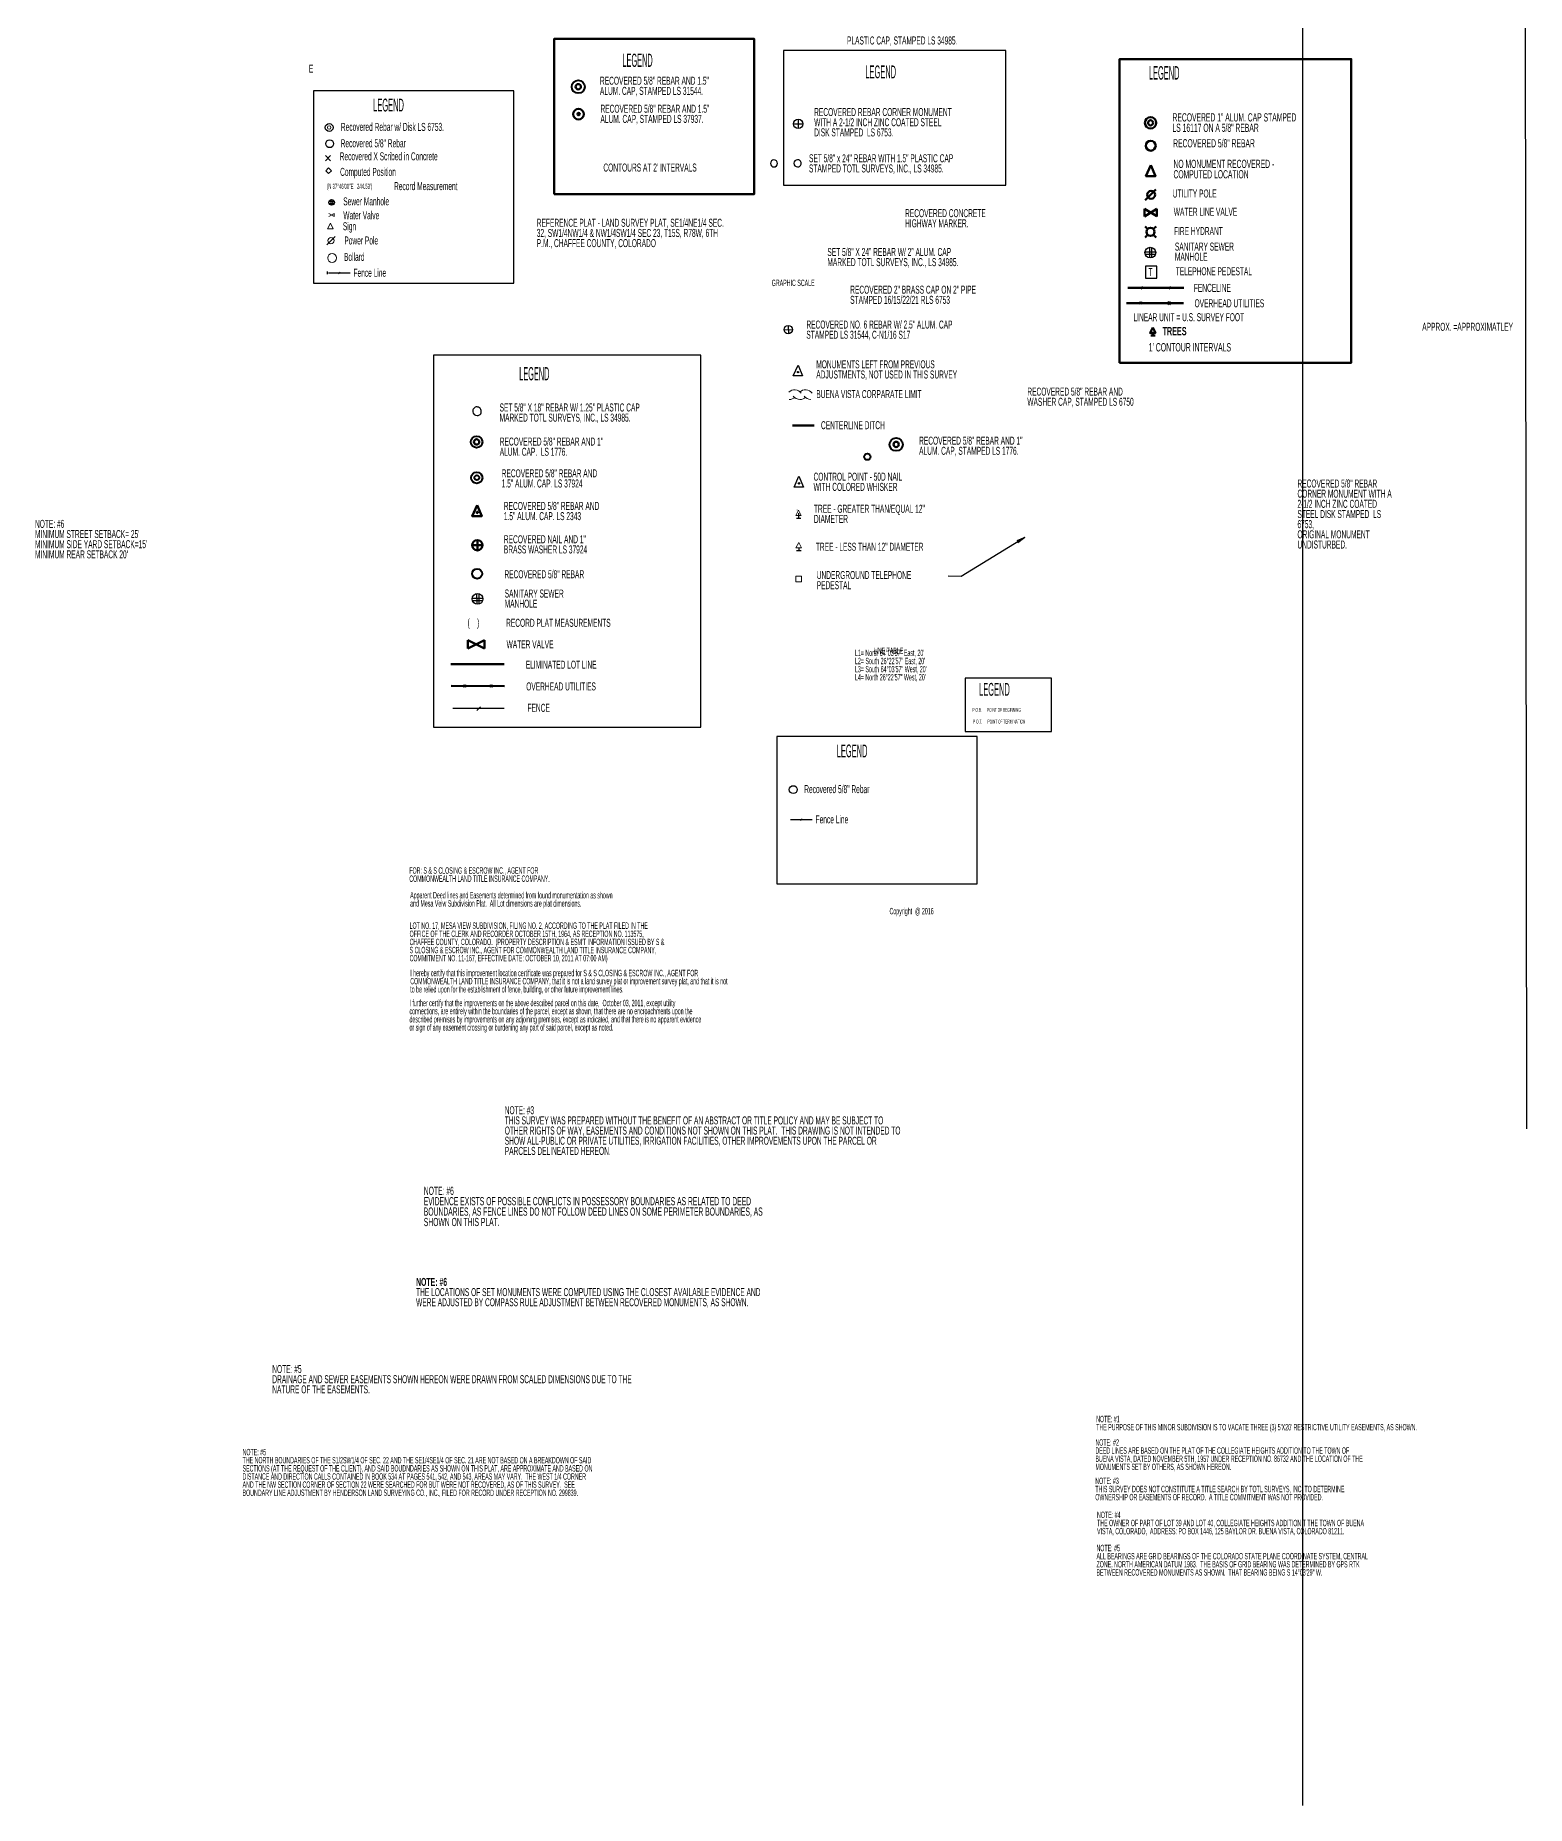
# Model space of a CAD drawing. Extents: x 2835785 to 2851632, y 1243954 to 1251877.
# Drawn here: x 2846935 to 2847568, y 1246358 to 1247109 of the extents above; entities that cross this region are included whole.
import ezdxf

# ---------------------------------------------------------------- set-up
doc = ezdxf.new("R2010")
doc.units = 0
doc.header["$MEASUREMENT"] = 0
for name, pattern in [('Dash Dot4', [137.98113, 34.495282, -31.045752, 6.899056, -31.045758, 34.495282]), ('Dash Dot5', [169.612797, 42.403199, -38.162876, 8.480639, -38.162884, 42.403199]), ('Fence Rail', [356.476398, 142.590557, -71.295284, 142.590557]), ('Fence Rail10', [655.763216, 262.305283, -131.152651, 262.305283]), ('Fence Rail12', [275.957473, 110.382988, -55.191498, 110.382988]), ('Fence Rail9', [275.958734, 110.383492, -55.19175, 110.383492]), ('Power Line', [362.853082, 145.141231, -72.570621, 145.141231]), ('Power Line3', [339.227889, 135.691154, -67.845582, 135.691154])]:
    doc.linetypes.add(name, pattern=pattern)
for name, color, linetype, true_color in [('A_PLAT_Measurment', 5, 'Continuous', 0x0000ff), ('Buildings', 5, 'Continuous', 0x0000ff), ('Layout', 5, 'Continuous', 0x0000ff), ('Lot_Line', 3, 'Continuous', 0x00ff00), ('Plat_Dimensions', 7, 'Continuous', 0xff8000), ('Text', 5, 'Continuous', 0x0000ff)]:
    doc.layers.add(name, color=color, linetype=linetype, true_color=true_color)
doc.styles.add('Arial27', font='arialbd.ttf', dxfattribs={"width": 0.384047, "height": 4.513333})
doc.styles.add('Arial28', font='arialbd.ttf', dxfattribs={"width": 0.383842, "height": 4.311666})
doc.styles.add('Monotype Corsiva', font='MTCORSVA.TTF', dxfattribs={"width": 0.311947, "height": 8.105})
doc.styles.add('Monotype Corsiva1', font='MTCORSVA.TTF', dxfattribs={"width": 0.312135, "height": 7.993333})
doc.styles.add('Monotype Corsiva2', font='MTCORSVA.TTF', dxfattribs={"width": 0.311948, "height": 7.741667})

msp = doc.modelspace()

# ---------------------------------------------------------------- linework, layer by layer
at = {"layer": 'Layout', "color": 5, "linetype": 'ByBlock', "ltscale": 30, "true_color": 0x0000ff}
for p, q in [((2847473.07, 1247763.82), (2847473.07, 1246358.05)), ((2847059.12, 1247009.07), (2847059.13, 1247007.88)), ((2847259.17, 1246905.46), (2847259.14, 1246905.48)), ((2847259.18, 1246906.51), (2847259.15, 1246905.51)), ((2847259.18, 1246906.53), (2847259.17, 1246904.45)), ((2847258.28, 1246904.36), (2847260.14, 1246904.36)), ((2847258.38, 1246890.58), (2847260.24, 1246890.58)), ((2847259.28, 1246891.68), (2847259.25, 1246891.7)), ((2847259.27, 1246891.67), (2847259.27, 1246890.63)), ((2847259.33, 1246891.64), (2847259.32, 1246891.64)), ((2847355.22, 1246896.21), (2847328.16, 1246879.6)), ((2847355.22, 1246896.21), (2847351.8, 1246894.68)), ((2847355.22, 1246896.21), (2847352.31, 1246893.85)), ((2847328.16, 1246879.6), (2847322.66, 1246879.76))]:
    msp.add_line(p, q, dxfattribs=at)
at = {"layer": 'Layout', "color": 18, "linetype": 'ByBlock', "lineweight": 25, "ltscale": 30, "true_color": 0x000000}
for p, q in [((2847257.09, 1247071.67), (2847261.01, 1247071.66)), ((2847259.05, 1247073.61), (2847259, 1247069.76)), ((2847060.01, 1247038.79), (2847062.07, 1247038.79)), ((2847060.02, 1247037.84), (2847062.08, 1247037.84)), ((2847060.65, 1247039.4), (2847060.65, 1247037.27)), ((2847061.46, 1247039.38), (2847061.45, 1247037.25)), ((2847408.1, 1247019.26), (2847408.11, 1247014.8)), ((2847408.95, 1247019.23), (2847408.95, 1247014.83)), ((2847406.32, 1247017.33), (2847410.73, 1247017.32)), ((2847406.32, 1247016.33), (2847410.64, 1247016.34)), ((2847253.05, 1246984.33), (2847256.65, 1246984.32)), ((2847254.85, 1246986.06), (2847254.89, 1246982.51)), ((2847120.79, 1246870.37), (2847125.21, 1246870.37)), ((2847120.79, 1246869.38), (2847125.12, 1246869.39)), ((2847122.57, 1246872.3), (2847122.59, 1246867.84)), ((2847123.43, 1246872.28), (2847123.43, 1246867.88))]:
    msp.add_line(p, q, dxfattribs=at)
at = {"layer": 'Layout', "color": 18, "linetype": 'ByBlock', "lineweight": 0, "ltscale": 30, "true_color": 0x000000}
for p, q in [((2847058.4, 1247058.22), (2847060.6, 1247056.03)), ((2847060.6, 1247058.22), (2847058.4, 1247056.03)), ((2847059.9, 1247033.6), (2847062.1, 1247032.4)), ((2847062.1, 1247033.6), (2847059.9, 1247032.4)), ((2847062.1, 1247032.4), (2847062.1, 1247033.6)), ((2847062.55, 1247023.93), (2847058.95, 1247020.32)), ((2847258.05, 1246879.7), (2847260.45, 1246879.7)), ((2847258.05, 1246879.7), (2847258.05, 1246877.3)), ((2847258.05, 1246877.3), (2847260.45, 1246877.3)), ((2847260.45, 1246879.7), (2847260.45, 1246877.3))]:
    msp.add_line(p, q, dxfattribs=at)
at = {"layer": 'Layout', "color": 18, "linetype": 'ByBlock', "lineweight": 50, "ltscale": 30, "true_color": 0x000000}
for p, q in [((2847410.8, 1247043.8), (2847406.32, 1247039.32)), ((2847407.03, 1247027.37), (2847406.25, 1247028.15)), ((2847407.03, 1247027.37), (2847406.25, 1247028.15)), ((2847410.12, 1247027.37), (2847410.9, 1247028.15)), ((2847407.03, 1247024.27), (2847406.25, 1247023.5)), ((2847410.12, 1247024.27), (2847410.9, 1247023.5)), ((2847121.06, 1246892.88), (2847124.67, 1246892.87)), ((2847122.86, 1246894.61), (2847122.9, 1246891.06)), ((2847118.84, 1246849.1), (2847118.8, 1246852.55)), ((2847118.84, 1246852.63), (2847125.91, 1246849.1)), ((2847125.91, 1246852.63), (2847118.84, 1246849.1)), ((2847125.91, 1246849.1), (2847125.91, 1246852.63))]:
    msp.add_line(p, q, dxfattribs=at)
at = {"layer": 'Layout', "color": 5, "linetype": 'ByBlock', "lineweight": 50, "ltscale": 30, "true_color": 0x0000ff}
for p, q in [((2847405.95, 1247035.54), (2847411.32, 1247032.48)), ((2847406.01, 1247032.4), (2847405.97, 1247035.55)), ((2847411.28, 1247035.59), (2847405.99, 1247032.35)), ((2847411.32, 1247032.41), (2847411.29, 1247035.63)), ((2847408.69, 1246981.86), (2847410.55, 1246981.86)), ((2847409.58, 1246982.96), (2847409.55, 1246982.98)), ((2847409.58, 1246982.95), (2847409.58, 1246981.91)), ((2847409.64, 1246982.92), (2847409.63, 1246982.92))]:
    msp.add_line(p, q, dxfattribs=at)
at = {"layer": 'Layout', "color": 5, "linetype": 'ByBlock', "lineweight": 25, "true_color": 0x0000ff}
for p, q in [((2847064.58, 1247008.64), (2847063.93, 1247007.99)), ((2847124.15, 1246824.32), (2847122.6, 1246822.77)), ((2847260.69, 1246776.71), (2847260.04, 1246776.06))]:
    msp.add_line(p, q, dxfattribs=at)
at = {"layer": 'Layout', "color": 5, "linetype": 'ByBlock', "lineweight": 50, "true_color": 0x0000ff}
for p, q in [((2847404.33, 1246995.09), (2847403.73, 1246996.14)), ((2847404.43, 1247001.7), (2847405.27, 1247002.54)), ((2847404.45, 1246995.09), (2847405.06, 1246996.14)), ((2847416.43, 1246995.06), (2847415.83, 1246996.11)), ((2847416.31, 1247001.67), (2847417.16, 1247002.51)), ((2847416.55, 1246995.06), (2847417.16, 1246996.1)), ((2847117.4, 1246832.69), (2847116.84, 1246833.67)), ((2847117.51, 1246832.69), (2847118.08, 1246833.67)), ((2847128.7, 1246832.65), (2847128.14, 1246833.63)), ((2847128.82, 1246832.65), (2847129.39, 1246833.62))]:
    msp.add_line(p, q, dxfattribs=at)
at = {"layer": 'Layout', "color": 5, "linetype": 'ByBlock', "lineweight": 80, "ltscale": 30, "true_color": 0x0000ff}
msp.add_lwpolyline([(2847155.52, 1247041.82), (2847240.33, 1247041.82), (2847240.33, 1247107.76), (2847155.52, 1247107.76), (2847155.52, 1247041.82)], dxfattribs=at)
at = {"layer": 'Layout', "color": 5, "linetype": 'ByBlock', "lineweight": 25, "ltscale": 30, "true_color": 0x0000ff}
for points in [[(2847252.84, 1247045.59), (2847347.15, 1247045.59), (2847347.15, 1247102.74), (2847252.84, 1247102.74), (2847252.84, 1247045.59)], [(2847053.3, 1247004.11), (2847138.28, 1247004.11), (2847138.28, 1247085.72), (2847053.3, 1247085.72), (2847053.3, 1247004.11)], [(2847104.22, 1246815.72), (2847217.71, 1246815.72), (2847217.71, 1246973.46), (2847104.22, 1246973.46), (2847104.22, 1246815.72)], [(2847329.93, 1246813.83), (2847366.57, 1246813.83), (2847366.57, 1246836.51), (2847329.93, 1246836.51), (2847329.93, 1246813.83)], [(2847250.04, 1246749.12), (2847335.02, 1246749.12), (2847335.02, 1246811.65), (2847250.04, 1246811.65), (2847250.04, 1246749.12)]]:
    msp.add_lwpolyline(points, dxfattribs=at)
at = {"layer": 'Layout', "color": 5, "linetype": 'ByBlock', "lineweight": 50, "ltscale": 30, "true_color": 0x0000ff}
msp.add_lwpolyline([(2847395.45, 1246970.32), (2847493.79, 1246970.32), (2847493.79, 1247099.18), (2847395.45, 1247099.18), (2847395.45, 1246970.32)], dxfattribs=at)
at = {"layer": 'Layout', "color": 18, "linetype": 'ByBlock', "lineweight": 0, "ltscale": 30, "true_color": 0x000000}
for points in [[(2847059.75, 1247052.95), (2847058.55, 1247051.75), (2847059.75, 1247050.55), (2847060.95, 1247051.75), (2847059.75, 1247052.95)], [(2847060.5, 1247029.45), (2847059.3, 1247027.05), (2847061.7, 1247027.05), (2847060.5, 1247029.45)], [(2847259.19, 1246907.77), (2847260.32, 1246905.47), (2847258, 1246905.47), (2847259.19, 1246907.77)], [(2847258.59, 1246907.82), (2847258.59, 1246907.79), (2847258.6, 1246907.8), (2847258.59, 1246907.82)], [(2847259.87, 1246904.13), (2847259.86, 1246904.1), (2847259.87, 1246904.11), (2847259.87, 1246904.13)], [(2847259.27, 1246894.06), (2847260.39, 1246891.77), (2847258.07, 1246891.77), (2847259.27, 1246894.06)]]:
    msp.add_lwpolyline(points, dxfattribs=at)
at = {"layer": 'Layout', "color": 18, "linetype": 'ByBlock', "lineweight": 50, "ltscale": 30, "true_color": 0x000000}
for points in [[(2847408.68, 1247054.08), (2847410.63, 1247049.44), (2847406.62, 1247049.47), (2847408.68, 1247054.08)], [(2847409.55, 1246985.23), (2847410.68, 1246982.94), (2847408.36, 1246982.94), (2847409.55, 1246985.23)], [(2847122.77, 1246909.79), (2847124.72, 1246905.15), (2847120.71, 1246905.18), (2847122.77, 1246909.79)]]:
    msp.add_lwpolyline(points, dxfattribs=at)
at = {"layer": 'Layout', "color": 18, "linetype": 'ByBlock', "lineweight": 25, "ltscale": 30, "true_color": 0x000000}
for points in [[(2847406.44, 1247011.28), (2847406.38, 1247006.23), (2847411.27, 1247006.2), (2847411.27, 1247011.28), (2847406.44, 1247011.28)], [(2847258.97, 1246969.32), (2847260.92, 1246964.68), (2847256.9, 1246964.71), (2847258.97, 1246969.32)], [(2847259.33, 1246922.12), (2847261.29, 1246917.47), (2847257.27, 1246917.51), (2847259.33, 1246922.12)]]:
    msp.add_lwpolyline(points, dxfattribs=at)
at = {"layer": 'Layout', "color": 5, "linetype": 'Fence Rail12', "lineweight": 25, "ltscale": 30, "true_color": 0x0000ff}
msp.add_lwpolyline([(2847068.85, 1247008.31), (2847059.65, 1247008.31)], dxfattribs=at)
at = {"layer": 'Layout', "color": 5, "linetype": 'Power Line', "lineweight": 50, "ltscale": 30, "true_color": 0x0000ff}
msp.add_lwpolyline([(2847398.35, 1246995.63), (2847422.54, 1246995.56)], dxfattribs=at)
at = {"layer": 'Layout', "color": 5, "linetype": 'Fence Rail', "lineweight": 50, "ltscale": 30, "true_color": 0x0000ff}
msp.add_lwpolyline([(2847398.91, 1247002.13), (2847422.68, 1247002.07)], dxfattribs=at)
at = {"layer": 'Layout', "color": 5, "linetype": 'Dash Dot4', "lineweight": 50, "ltscale": 30, "true_color": 0x0000ff}
msp.add_lwpolyline([(2847265.8, 1246943.64), (2847256.6, 1246943.64)], dxfattribs=at)
at = {"layer": 'Layout', "color": 5, "linetype": 'Dash Dot5', "lineweight": 50, "ltscale": 30, "true_color": 0x0000ff}
msp.add_lwpolyline([(2847111.62, 1246842.45), (2847134.23, 1246842.36)], dxfattribs=at)
at = {"layer": 'Layout', "color": 5, "linetype": 'Power Line3', "lineweight": 50, "ltscale": 30, "true_color": 0x0000ff}
msp.add_lwpolyline([(2847111.8, 1246833.21), (2847134.42, 1246833.11)], dxfattribs=at)
at = {"layer": 'Layout', "color": 5, "linetype": 'Fence Rail10', "lineweight": 25, "ltscale": 30, "true_color": 0x0000ff}
msp.add_lwpolyline([(2847134.3, 1246823.54), (2847112.45, 1246823.54)], dxfattribs=at)
at = {"layer": 'Layout', "color": 5, "linetype": 'Fence Rail9', "lineweight": 25, "ltscale": 30, "true_color": 0x0000ff}
msp.add_lwpolyline([(2847264.97, 1246776.39), (2847255.77, 1246776.39)], dxfattribs=at)
at = {"layer": 'Layout', "color": 18, "linetype": 'ByBlock', "lineweight": 40, "ltscale": 30, "true_color": 0x000000}
for centre, radius in [((2847165.69, 1247087.4), 2.76), ((2847122.55, 1246936.68), 2.44), ((2847300.62, 1246935.64), 2.76), ((2847288.4, 1246930.38), 1.34), ((2847122.6, 1246921.51), 2.41), ((2847122.64, 1246921.52), 1.01), ((2847122.76, 1246880.79), 2.12)]:
    msp.add_circle(centre, radius, dxfattribs=at)
at = {"layer": 'Layout', "color": 18, "linetype": 'ByBlock', "lineweight": 50, "ltscale": 30, "true_color": 0x000000}
for centre, radius in [((2847165.69, 1247087.4), 1.13), ((2847165.81, 1247075.8), 2.26), ((2847408.6, 1247072.1), 2.4), ((2847408.6, 1247072.1), 1.07), ((2847408.67, 1247062.38), 2.1), ((2847408.84, 1247041.56), 1.67), ((2847408.58, 1247025.82), 1.73), ((2847122.55, 1246936.68), 1.13), ((2847300.62, 1246935.64), 1.13), ((2847122.86, 1246892.88), 2.19)]:
    msp.add_circle(centre, radius, dxfattribs=at)
at = {"layer": 'Layout', "color": 18, "linetype": 'ByBlock', "lineweight": 25, "ltscale": 30, "true_color": 0x000000}
for centre, radius in [((2847060, 1247070.12), 1.66), ((2847259.05, 1247071.65), 1.95), ((2847061.03, 1247038.34), 1.2), ((2847408.49, 1247017.03), 2.27), ((2847254.84, 1246984.33), 1.8), ((2847122.96, 1246870.08), 2.27)]:
    msp.add_circle(centre, radius, dxfattribs=at)
at = {"layer": 'Layout', "color": 18, "linetype": 'ByBlock', "lineweight": 0, "ltscale": 30, "true_color": 0x000000}
for centre, radius in [((2847060, 1247070.12), 0.743), ((2847060.75, 1247022.12), 1.34), ((2847061.22, 1247014.74), 1.88)]:
    msp.add_circle(centre, radius, dxfattribs=at)
at = {"layer": 'Layout', "color": 5, "linetype": 'ByBlock', "lineweight": 50, "ltscale": 30, "true_color": 0x0000ff}
for centre, radius in [((2847165.82, 1247075.78), 0.506), ((2847122.81, 1246906.79), 0.3)]:
    msp.add_circle(centre, radius, dxfattribs=at)
at = {"layer": 'Layout', "color": 5, "linetype": 'ByBlock', "ltscale": 30, "true_color": 0x0000ff}
for centre, radius in [((2847060.19, 1247063.23), 1.67), ((2847259, 1246966.32), 0.3), ((2847259.37, 1246919.12), 0.3), ((2847256.93, 1246789.16), 1.67)]:
    msp.add_circle(centre, radius, dxfattribs=at)
for centre, radius, start, end in [((2847248.75, 1247054.87), 1.5, 90.00014, 180.00013), ((2847248.75, 1247054.87), 1.5, 0.00002, 89.99998), ((2847258.76, 1247054.91), 1.55, 91.99917, 179.84497), ((2847258.77, 1247054.94), 1.52, 358.80471, 92.41612), ((2847248.75, 1247054.87), 1.5, 179.99985, 269.99986), ((2847248.75, 1247054.87), 1.5, 270.00014, 0.00014), ((2847258.73, 1247054.89), 1.52, 179.07791, 269.07793), ((2847258.74, 1247054.92), 1.56, 268.77846, 359.23798), ((2847122.73, 1246949.74), 1.84, 89.79966, 188.15811), ((2847122.7, 1246949.7), 1.84, 359.58465, 90.12316), ((2847122.74, 1246949.76), 1.83, 188.02335, 271.96756), ((2847123.01, 1246949.43), 1.53, 262.10585, 9.88541)]:
    msp.add_arc(centre, radius, start, end, dxfattribs=at)
at = {"layer": 'Layout', "color": 5, "linetype": 'ByBlock', "lineweight": 9, "true_color": 0x0000ff}
for centre, start, end in [((2847257.5, 1246955.37), 34.99033, 134.99032), ((2847262.09, 1246955.37), 34.99033, 134.99032), ((2847255.22, 1246958.13), 269.99033, 314.99033), ((2847259.8, 1246958.13), 214.99033, 269.99033), ((2847259.82, 1246958.13), 269.99033, 314.99033), ((2847264.4, 1246958.13), 214.99033, 269.99033)]:
    msp.add_arc(centre, 3.45, start, end, dxfattribs=at)
at = {"layer": 'Lot_Line', "color": 3, "linetype": 'ByBlock', "ltscale": 30, "true_color": 0x00ff00}
msp.add_line((2847567.21, 1247434.81), (2847568.19, 1246645.24), dxfattribs=at)

# ---------------------------------------------------------------- texts
at = {"layer": 'A_PLAT_Measurment', "width": 0.493735}
msp.add_text('E', height=3.39, dxfattribs=at).set_placement((2847051.39, 1247093.36))
at = {"layer": 'Buildings', "width": 0.493735}
for s, p in [('TREE - GREATER THAN/EQUAL 12" ', (2847265.71, 1246906.64)), ('DIAMETER', (2847265.71, 1246902.32)), ('TREE - LESS THAN 12" DIAMETER', (2847266.53, 1246890.52))]:
    msp.add_text(s, height=3.395, dxfattribs=at).set_placement(p)
at = {"layer": 'Layout'}
for s, height, width, p in [('PLASTIC CAP, STAMPED LS 34985.', 3.395, 0.493735, (2847279.75, 1247105.34)), ('LEGEND', 5.628, 0.40061, (2847184.46, 1247095.82)), ('LEGEND', 5.452, 0.400365, (2847287.54, 1247090.99)), ('ALUM. CAP, STAMPED LS 31544.', 3.395, 0.493735, (2847174.9, 1247083.96)), ('RECOVERED 5/8" REBAR AND 1.5" ', 3.395, 0.493735, (2847174.9, 1247088.27)), ('LEGEND', 5.452, 0.400365, (2847078.65, 1247076.92)), ('RECOVERED 5/8" REBAR AND 1.5" ', 3.395, 0.493735, (2847175.11, 1247076.38)), ('RECOVERED REBAR CORNER MONUMENT ', 3.395, 0.493735, (2847265.81, 1247074.97)), ('Recovered Rebar w/ Disk LS 6753.', 3.395, 0.493735, (2847064.94, 1247068.67)), ('ALUM. CAP, STAMPED LS 37937.', 3.395, 0.493735, (2847175.11, 1247072.07)), ('WITH A 2-1/2 INCH ZINC COATED STEEL ', 3.395, 0.493735, (2847265.81, 1247070.65)), ('RECOVERED 1" ALUM. CAP STAMPED ', 3.4767, 0.493881, (2847417.9, 1247072.68)), ('LS 16117 ON A 5/8" REBAR', 3.4767, 0.493881, (2847417.9, 1247068.26)), ('Recovered 5/8" Rebar', 3.395, 0.493735, (2847064.86, 1247061.72)), ('DISK STAMPED  LS 6753.', 3.395, 0.493735, (2847265.81, 1247066.34)), ('RECOVERED 5/8" REBAR', 3.4767, 0.493881, (2847418.18, 1247061.68)), ('Recovered X Scribed in Concrete', 3.395, 0.493735, (2847064.45, 1247056.19)), ('SET 5/8" x 24" REBAR WITH 1.5" PLASTIC CAP', 3.395, 0.493735, (2847263.62, 1247055.36)), ('NO MONUMENT RECOVERED - ', 3.4767, 0.493881, (2847418.31, 1247052.94)), ('Computed Position', 3.395, 0.493735, (2847064.61, 1247049.58)), ("CONTOURS AT 2' INTERVALS", 3.395, 0.493735, (2847176.35, 1247051.43)), ('STAMPED TOTL SURVEYS, INC., LS 34985.', 3.395, 0.493735, (2847263.62, 1247051.04)), ('COMPUTED LOCATION', 3.4767, 0.493881, (2847418.31, 1247048.52)), ('(N 37%%D46\'00"E   244.53\')', 2.1733, 0.494096, (2847059.03, 1247044.08)), ('Sewer Manhole', 3.395, 0.493735, (2847065.95, 1247037.08)), ('Record Measurement', 3.395, 0.493735, (2847087.5, 1247043.54)), ('UTILITY POLE', 3.395, 0.493735, (2847417.97, 1247040.42)), ('Water Valve', 3.395, 0.493735, (2847065.97, 1247031.18)), ('RECOVERED CONCRETE ', 3.395, 0.493735, (2847304.4, 1247032.07)), ('WATER LINE VALVE', 3.395, 0.493735, (2847418.44, 1247032.64)), ('Sign', 3.395, 0.493735, (2847065.8, 1247026.51)), ('HIGHWAY MARKER.', 3.395, 0.493735, (2847304.4, 1247027.76)), ('FIRE HYDRANT', 3.395, 0.493735, (2847418.55, 1247024.47)), ('Power Pole', 3.395, 0.493735, (2847066.42, 1247020.47)), ('SET 5/8" X 24" REBAR W/ 2" ALUM. CAP', 3.395, 0.493735, (2847271.43, 1247015.6)), ('SANITARY SEWER ', 3.395, 0.493735, (2847418.92, 1247017.89)), ('Bollard', 3.395, 0.493735, (2847066.28, 1247013.52)), ('MARKED TOTL SURVEYS, INC., LS 34985.', 3.395, 0.493735, (2847271.43, 1247011.29)), ('MANHOLE', 3.395, 0.493735, (2847418.92, 1247013.58)), ('TELEPHONE PEDESTAL', 3.395, 0.493735, (2847419.26, 1247007.41)), ('Fence Line', 3.395, 0.493735, (2847070.29, 1247006.77)), ('T', 3.39, 0.493735, (2847407.76, 1247007.05)), ('FENCELINE', 3.395, 0.493735, (2847426.96, 1247000.38)), ('STAMPED 16/15/22/21 RLS 6753', 3.395, 0.493735, (2847281.11, 1246995.29)), ('RECOVERED 2" BRASS CAP ON 2" PIPE', 3.395, 0.493735, (2847281.11, 1246999.6)), ('OVERHEAD UTILITIES', 3.395, 0.493735, (2847427.26, 1246993.83)), ('RECOVERED NO. 6 REBAR W/ 2.5" ALUM. CAP ', 3.395, 0.493735, (2847262.5, 1246984.8)), ('LINEAR UNIT = U.S. SURVEY FOOT', 3.395, 0.493735, (2847401.34, 1246987.93)), ('STAMPED LS 31544, C-N1/16 S17', 3.395, 0.493735, (2847262.5, 1246980.49)), ('APPROX. =APPROXIMATLEY', 3.395, 0.493735, (2847523.89, 1246983.85)), ("1' CONTOUR INTERVALS", 3.5533, 0.494109, (2847407.8, 1246975.09)), ('ADJUSTMENTS, NOT USED IN THIS SURVEY', 3.395, 0.493735, (2847266.71, 1246963.61)), ('MONUMENTS LEFT FROM PREVIOUS ', 3.395, 0.493735, (2847266.71, 1246967.93)), ('BUENA VISTA CORPARATE LIMIT', 3.395, 0.493735, (2847266.73, 1246955.31)), ('RECOVERED 5/8" REBAR AND ', 3.395, 0.493735, (2847356.28, 1246956.35)), ('WASHER CAP, STAMPED LS 6750', 3.395, 0.493735, (2847356.28, 1246952.03)), ('CENTERLINE DITCH', 3.395, 0.493735, (2847268.71, 1246942.1)), ('RECOVERED 5/8" REBAR AND 1" ', 3.395, 0.493735, (2847132.37, 1246935.15)), ('RECOVERED 5/8" REBAR AND 1" ', 3.395, 0.493735, (2847310.36, 1246935.54)), ('ALUM. CAP.  LS 1776.', 3.395, 0.493735, (2847132.37, 1246930.83)), ('ALUM. CAP, STAMPED LS 1776.', 3.395, 0.493735, (2847310.36, 1246931.23)), ('1.5" ALUM. CAP. LS 37924', 3.395, 0.493735, (2847133.18, 1246917.36)), ('RECOVERED 5/8" REBAR AND ', 3.395, 0.493735, (2847133.18, 1246921.68)), ('CONTROL POINT - 50D NAIL ', 3.395, 0.493735, (2847265.54, 1246920.25)), ('RECOVERED 5/8" REBAR ', 3.395, 0.493735, (2847470.93, 1246917.35)), ('WITH COLORED WHISKER', 3.395, 0.493735, (2847265.54, 1246915.93)), ('CORNER MONUMENT WITH A ', 3.395, 0.493735, (2847470.93, 1246913.04)), ('1.5" ALUM. CAP. LS 2343', 3.395, 0.493735, (2847134.11, 1246903.51)), ('RECOVERED 5/8" REBAR AND ', 3.395, 0.493735, (2847134.11, 1246907.83)), ('STEEL DISK STAMPED  LS ', 3.395, 0.493735, (2847470.93, 1246904.41)), ('2-1/2 INCH ZINC COATED ', 3.395, 0.493735, (2847470.93, 1246908.73)), ('NOTE: #6', 3.395, 0.493735, (2846935.11, 1246900.23)), ("MINIMUM STREET SETBACK= 25'", 3.395, 0.493735, (2846935.11, 1246895.92)), ('ORIGINAL MONUMENT ', 3.395, 0.493735, (2847470.93, 1246895.79)), ('6753,', 3.395, 0.493735, (2847470.93, 1246900.1)), ("MINIMUM SIDE YARD SETBACK=15'", 3.395, 0.493735, (2846935.11, 1246891.61)), ("MINIMUM REAR SETBACK 20'", 3.395, 0.493735, (2846935.11, 1246887.29)), ('RECOVERED NAIL AND 1" ', 3.395, 0.493735, (2847134.13, 1246893.69)), ('BRASS WASHER LS 37924', 3.395, 0.493735, (2847134.13, 1246889.38)), ('UNDISTURBED.', 3.395, 0.493735, (2847470.93, 1246891.47)), ('RECOVERED 5/8" REBAR  ', 3.395, 0.493735, (2847134.34, 1246878.85)), ('SANITARY SEWER ', 3.395, 0.493735, (2847134.46, 1246870.67)), ('MANHOLE', 3.395, 0.493735, (2847134.46, 1246866.36)), ('(    )', 3.395, 0.493735, (2847118.7, 1246858.32)), ('RECORD PLAT MEASUREMENTS', 3.395, 0.493735, (2847135.07, 1246858.24)), ('WATER VALVE', 3.395, 0.493735, (2847135.26, 1246849.11)), ('L1= North 64%%D03\'57" East, 20\'', 2.715, 0.494403, (2847283.13, 1246845.83)), ('LINE TABLE', 2.715, 0.494403, (2847290.96, 1246846.72)), ('ELIMINATED LOT LINE', 3.395, 0.493735, (2847143.42, 1246840.49)), ('L2= South 26%%D22\'57" East, 20\'', 2.715, 0.494403, (2847283.13, 1246842.38)), ('L3= South 64%%D03\'57" West, 20\'', 2.715, 0.494403, (2847283.13, 1246838.93)), ('L4= North 26%%D22\'57" West, 20\'', 2.715, 0.494403, (2847283.13, 1246835.48)), ('OVERHEAD UTILITIES', 3.395, 0.493735, (2847143.6, 1246831.25)), ('LEGEND', 5.452, 0.400365, (2847335.81, 1246828.98)), ('FENCE', 3.395, 0.493735, (2847144.15, 1246822.17)), ('P.O.B.      POINT OF BEGINNING', 1.63, 0.493993, (2847333.01, 1246822.18)), ('P.O.T.      POINT OF TERMINATION', 1.63, 0.493993, (2847333.28, 1246817.21)), ('Recovered 5/8" Rebar', 3.395, 0.493735, (2847261.61, 1246787.66)), ('Fence Line', 3.395, 0.493735, (2847266.41, 1246774.84)), ('Copyright  @ 2016', 2.715, 0.494403, (2847297.79, 1246736.25)), ('I hereby certify that this improvement location certificate was prepared for S & S CLOSING & ESCROW INC., AGENT FOR ', 2.715, 0.494403, (2847094.39, 1246709.98)), ('to be relied upon for the establishment of fence, building, or other future improvement lines.', 2.715, 0.494403, (2847094.39, 1246703.08)), ('COMMONWEALTH LAND TITLE INSURANCE COMPANY, that it is not a land survey plat or improvement survey plat, and that it is not ', 2.715, 0.494403, (2847094.39, 1246706.53)), ('connections, are entirely within the boundaries of the parcel, except as shown, that there are no encroachments upon the ', 2.715, 0.494403, (2847094.05, 1246693.81)), ('I further certify that the improvements on the above described parcel on this date,  October 03, 2011, except utility ', 2.715, 0.494403, (2847094.05, 1246697.26)), ('described premises by improvements on any adjoining premises, except as indicated, and that there is no apparent evidence ', 2.715, 0.494403, (2847094.05, 1246690.36)), ('or sign of any easement crossing or burdening any part of said parcel, except as noted.', 2.715, 0.494403, (2847094.05, 1246686.91)), ('NOTE: #6', 3.477, 0.493881, (2847100.13, 1246617.2)), ('EVIDENCE EXISTS OF POSSIBLE CONFLICTS IN POSSESSORY BOUNDARIES AS RELATED TO DEED ', 3.4767, 0.493881, (2847100.13, 1246612.78)), ('SHOWN ON THIS PLAT.', 3.4767, 0.493881, (2847100.13, 1246603.95)), ('BOUNDARIES, AS FENCE LINES DO NOT FOLLOW DEED LINES ON SOME PERIMETER BOUNDARIES, AS ', 3.4767, 0.493881, (2847100.13, 1246608.37)), ('THE LOCATIONS OF SET MONUMENTS WERE COMPUTED USING THE CLOSEST AVAILABLE EVIDENCE AND ', 3.3933, 0.493932, (2847096.86, 1246574.25)), ('WERE ADJUSTED BY COMPASS RULE ADJUSTMENT BETWEEN RECOVERED MONUMENTS, AS SHOWN.', 3.3933, 0.493932, (2847096.86, 1246569.94)), ('NOTE: #5 ', 3.395, 0.493735, (2847035.82, 1246541.59)), ('DRAINAGE AND SEWER EASEMENTS SHOWN HEREON WERE DRAWN FROM SCALED DIMENSIONS DUE TO THE ', 3.395, 0.493735, (2847035.82, 1246537.28)), ('NATURE OF THE EASEMENTS.  ', 3.395, 0.493735, (2847035.82, 1246532.97)), ('NOTE: #1 ', 2.715, 0.494403, (2847385.51, 1246520.73)), ("THE PURPOSE OF THIS MINOR SUBDIVISION IS TO VACATE THREE (3) 5'X20' RESTRICTIVE UTILITY EASEMENTS, AS SHOWN.", 2.715, 0.494403, (2847385.51, 1246517.28)), ('NOTE: #5', 2.715, 0.494403, (2847023.22, 1246506.69)), ('NOTE: #2', 2.715, 0.494403, (2847385.18, 1246510.79)), ('DEED LINES ARE BASED ON THE PLAT OF THE COLLEGIATE HEIGHTS ADDITION TO THE TOWN OF ', 2.715, 0.494403, (2847385.18, 1246507.34)), ('THE NORTH BOUNDARIES OF THE S1/2SW1/4 OF SEC. 22 AND THE SE1/4SE1/4 OF SEC. 21 ARE NOT BASED ON A BREAKDOWN OF SAID ', 2.715, 0.494403, (2847023.22, 1246503.25)), ('SECTIONS (AT THE REQUEST OF THE CLIENT), AND SAID BOUDNDARIES AS SHOWN ON THIS PLAT, ARE APPROXIMATE AND BASED ON ', 2.715, 0.494403, (2847023.22, 1246499.8)), ('BUENA VISTA, DATED NOVEMBER 5TH, 1957 UNDER RECEPTION NO. 86732 AND THE LOCATION OF THE ', 2.715, 0.494403, (2847385.18, 1246503.89)), ('MONUMENTS SET BY OTHERS, AS SHOWN HEREON.', 2.715, 0.494403, (2847385.18, 1246500.45)), ('AND THE NW SECTION CORNER OF SECTION 22 WERE SEARCHED FOR BUT WERE NOT RECOVERED, AS OF THIS SURVEY.  SEE ', 2.715, 0.494403, (2847023.22, 1246492.9)), ('DISTANCE AND DIRECTION CALLS CONTAINED IN BOOK 534 AT PAGES 541, 542, AND 543, AREAS MAY VARY.  THE WEST 1/4 CORNER ', 2.715, 0.494403, (2847023.22, 1246496.35)), ('THIS SURVEY DOES NOT CONSTITUTE A TITLE SEARCH BY TOTL SURVEYS, INC. TO DETERMINE ', 2.715, 0.494403, (2847385.14, 1246491.03)), ('NOTE: #3', 2.715, 0.494403, (2847385.14, 1246494.48)), ('BOUNDARY LINE ADJUSTMENT BY HENDERSON LAND SURVEYING CO., INC., FILED FOR RECORD UNDER RECEPTION NO. 299839.', 2.715, 0.494403, (2847023.22, 1246489.45)), ('OWNERSHIP OR EASEMENTS OF RECORD.  A TITLE COMMITMENT WAS NOT PROVIDED.', 2.715, 0.494403, (2847385.14, 1246487.59)), ('THE OWNER OF PART OF LOT 39 AND LOT 40, COLLEGIATE HEIGHTS ADDITION T THE TOWN OF BUENA ', 2.715, 0.494403, (2847385.88, 1246476.61)), ('NOTE: #4', 2.715, 0.494403, (2847385.88, 1246480.06)), ('VISTA, COLORADO,  ADDRESS: PO BOX 1446, 125 BAYLOR DR. BUENA VISTA, COLORADO 81211.', 2.715, 0.494403, (2847385.88, 1246473.16)), ('ALL BEARINGS ARE GRID BEARINGS OF THE COLORADO STATE PLANE COORDINATE SYSTEM, CENTRAL ', 2.715, 0.494403, (2847385.64, 1246462.55)), ('NOTE: #5', 2.715, 0.494403, (2847385.64, 1246466)), ('ZONE, NORTH AMERICAN DATUM 1983.  THE BASIS OF GRID BEARING WAS DETERMINED BY GPS RTK ', 2.715, 0.494403, (2847385.64, 1246459.1)), ('BETWEEN RECOVERED MONUMENTS AS SHOWN.  THAT BEARING BEING S 14%%D03\'29" W. ', 2.715, 0.494403, (2847385.64, 1246455.65))]:
    msp.add_text(s, height=height, dxfattribs=dict(at, width=width)).set_placement(p)
for s, height, style, width, p in [('LEGEND', 5.707, 'Monotype Corsiva', 0.400391, (2847407.9, 1247090.44)), ('TREES', 3.553, 'Arial27', 0.494109, (2847413.67, 1246981.92)), ('LEGEND', 5.628, 'Monotype Corsiva1', 0.40061, (2847140.64, 1246962.83)), ('LEGEND', 5.452, 'Monotype Corsiva2', 0.400365, (2847275.39, 1246802.85)), ('NOTE: #6', 3.393, 'Arial28', 0.493932, (2847096.86, 1246578.57))]:
    msp.add_text(s, height=height, dxfattribs=dict(at, style=style, width=width)).set_placement(p)
at = {"layer": 'Layout', "color": 5, "true_color": 0x0000ff, "width": 0.493735}
for s, p in [('SET 5/8" X 18" REBAR W/ 1.25" PLASTIC CAP', (2847132.3, 1246949.62)), ('MARKED TOTL SURVEYS, INC., LS 34985.', (2847132.3, 1246945.31))]:
    msp.add_text(s, height=3.395, dxfattribs=at).set_placement(p)
at = {"layer": 'Plat_Dimensions', "width": 0.493735}
for s, p in [('32, SW1/4NW1/4 & NW1/4SW1/4 SEC 23, T15S, R78W, 6TH ', (2847148.08, 1247023.68)), ('REFERENCE PLAT - LAND SURVEY PLAT, SE1/4NE1/4 SEC. ', (2847148.08, 1247027.99)), ('P.M., CHAFFEE COUNTY, COLORADO ', (2847148.08, 1247019.36))]:
    msp.add_text(s, height=3.395, dxfattribs=at).set_placement(p)
at = {"layer": 'Text'}
for s, height, width, p in [('GRAPHIC SCALE', 2.715, 0.494403, (2847247.81, 1247002.82)), ('UNDERGROUND TELEPHONE ', 3.395, 0.493735, (2847266.89, 1246878.52)), ('PEDESTAL', 3.395, 0.493735, (2847266.89, 1246874.21)), ('FOR: S & S CLOSING & ESCROW INC., AGENT FOR ', 2.715, 0.494403, (2847093.99, 1246753.47)), ('COMMONWEALTH LAND TITLE INSURANCE COMPANY.', 2.715, 0.494403, (2847093.99, 1246750.02)), ('Apparent Deed lines and Easements determined from found monumentation as shown ', 2.715, 0.494403, (2847094.34, 1246742.99)), ('and Mesa Veiw Subdivision Plat.  All Lot dimensions are plat dimensions.', 2.715, 0.494403, (2847094.34, 1246739.54)), ('LOT NO. 17, MESA VIEW SUBDIVISION, FILING NO. 2, ACCORDING TO THE PLAT FILED IN THE ', 2.715, 0.494403, (2847094.1, 1246730.08)), ('OFFICE OF THE CLERK AND RECORDER OCTOBER 15TH, 1964, AS RECEPTION NO. 113575, ', 2.715, 0.494403, (2847094.1, 1246726.63)), ("CHAFFEE COUNTY, COLORADO.  (PROPERTY DESCRIPTION & ESM'T INFORMATION ISSUED BY S & ", 2.715, 0.494403, (2847094.1, 1246723.18)), ('S CLOSING & ESCROW INC., AGENT FOR COMMONWEALTH LAND TITLE INSURANCE COMPANY, ', 2.715, 0.494403, (2847094.1, 1246719.73)), ('COMMITMENT NO. 11-167, EFFECTIVE DATE: OCTOBER 10, 2011 AT 07:00 AM)', 2.715, 0.494403, (2847094.1, 1246716.29)), ('THIS SURVEY WAS PREPARED WITHOUT THE BENEFIT OF AN ABSTRACT OR TITLE POLICY AND MAY BE SUBJECT TO ', 3.395, 0.493735, (2847134.49, 1246647.1)), ('NOTE: #3', 3.395, 0.493735, (2847134.49, 1246651.42)), ('OTHER RIGHTS OF WAY, EASEMENTS AND CONDITIONS NOT SHOWN ON THIS PLAT.  THIS DRAWING IS NOT INTENDED TO ', 3.395, 0.493735, (2847134.49, 1246642.79)), ('SHOW ALL-PUBLIC OR PRIVATE UTILITIES, IRRIGATION FACILITIES, OTHER IMPROVEMENTS UPON THE PARCEL OR ', 3.395, 0.493735, (2847134.49, 1246638.48)), ('PARCELS DELINEATED HEREON.', 3.395, 0.493735, (2847134.49, 1246634.16))]:
    msp.add_text(s, height=height, dxfattribs=dict(at, width=width)).set_placement(p)

doc.saveas('drawing.dxf')
